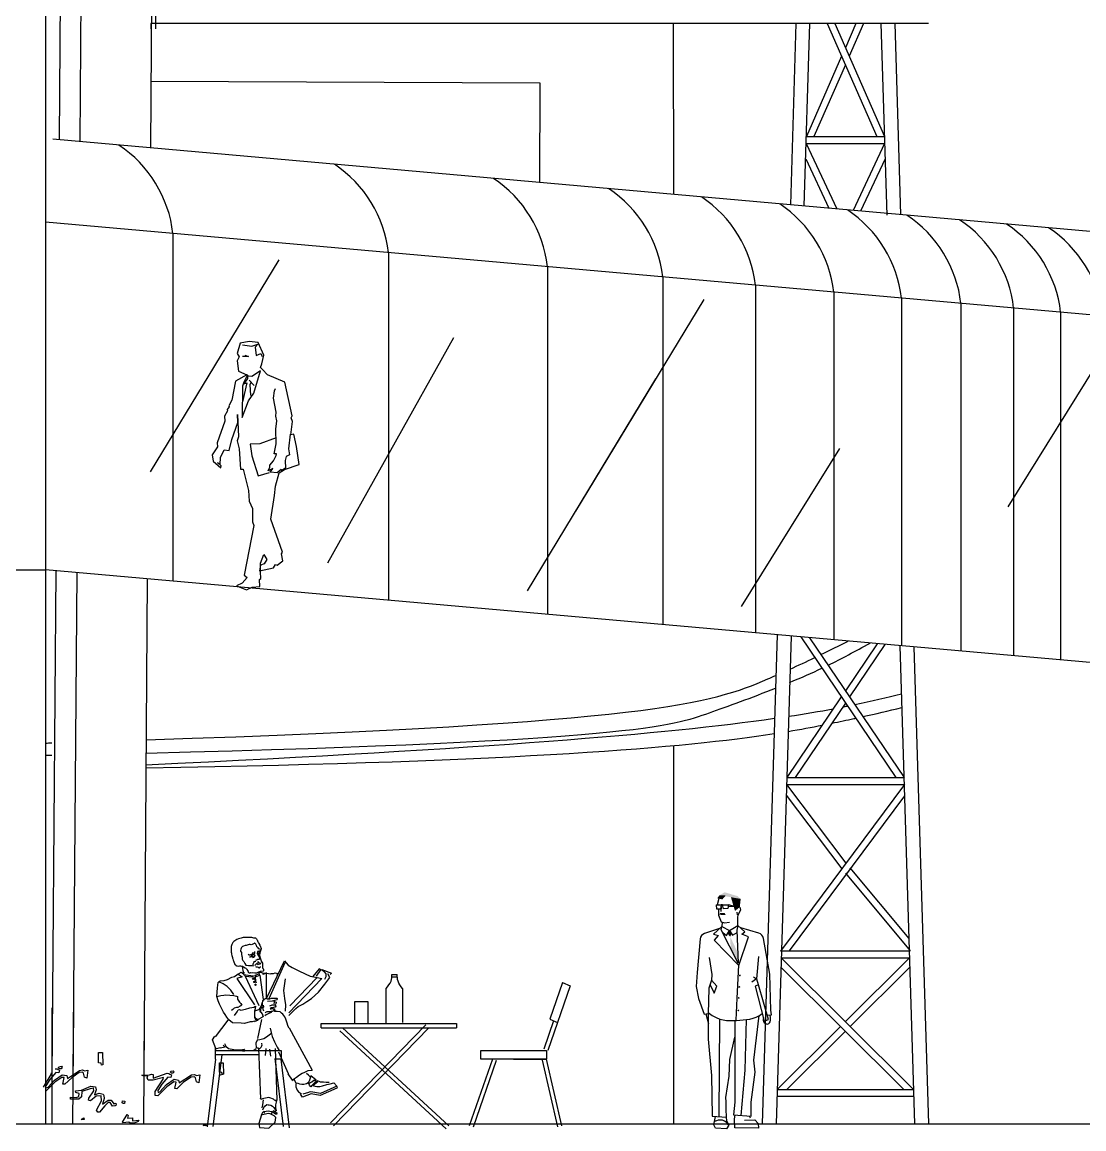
# Model space of a CAD drawing. Extents: x 115 to 1469, y 94 to 338.
# Drawn here: x 150.08 to 157.74, y 244.87 to 252.86 of the extents above; entities that cross this region are included whole.
import ezdxf

# ---------------------------------------------------------------- set-up
doc = ezdxf.new("R2010")
doc.units = 0
doc.layers.get('0').update_dxf_attribs({"linetype": 'CONTINUOUS'})
doc.layers.add('1', color=7, linetype='CONTINUOUS')

# ---------------------------------------------------------------- blocks, each defined once
blk = doc.blocks.new('G2PESSO1')
for points in [[(-0.0923, 1.4911), (-0.0944, 1.4599), (-0.1529, 1.4052), (-0.1202, 1.3942), (-0.1487, 1.3616), (0.0283, 1.1776), (0.0986, 1.3842), (0.0516, 1.4035), (0.0731, 1.4222), (0.0224, 1.4664), (0.0142, 1.4339), (0.0244, 1.1953), (-0.0973, 1.4347), (-0.0944, 1.4599), (-0.0386, 1.4301), (0.0224, 1.4664), (0.022, 1.5254), (0.0237, 1.5444), (0.0428, 1.5808), (0.0376, 1.5999)], [(-0.1149, 1.6622), (-0.127, 1.6172)], [(-0.0993, 1.6051), (-0.101, 1.5669)], [(-0.0475, 1.6069), (-0.0023, 1.6051), (-0.0456, 1.6155)], [(-0.1184, 1.586), (-0.1166, 1.5427), (-0.0993, 1.4925), (-0.0733, 1.4873), (-0.0386, 1.4907)], [(0.0151, 1.5635), (0.0168, 1.5444)], [(-0.0855, 1.417), (-0.0594, 1.3937), (-0.0386, 1.4301), (-0.0161, 1.3972), (0.0166, 1.4164)], [(-0.1862, 1.2357), (-0.1667, 1.1135), (-0.1691, 1.072)], [(0.1699, 1.2426), (0.1565, 1.0822), (0.1685, 1.0402)], [(0.0259, 1.1801), (0.0134, 0.9436)], [(-0.1786, 1.0387), (-0.1489, 0.9793), (-0.1302, 1.0279), (-0.1676, 1.0729), (-0.1867, 1.0135), (-0.1918, 0.8305), (-0.1919, 0.6455), (-0.1682, 0.3845), (-0.1644, 0.0902), (-0.0611, 0.0847), (-0.0623, 0.1418), (-0.0629, 0.1935), (-0.0645, 0.2255), (-0.0406, 0.3791), (-0.037, 0.4989), (0.0002, 0.6611)], [(0.1342, 1.096), (0.1565, 1.0822), (0.1216, 1.0583)], [(0.0135, 0.9433), (0.0077, 0.7838)], [(-0.2096, 0.8287), (-0.1901, 0.7583)], [(-0.1915, 0.8391), (-0.1625, 0.818), (-0.135, 0.8026), (-0.1089, 0.792), (-0.0838, 0.7854), (-0.0595, 0.782), (-0.0357, 0.7809), (-0.012, 0.7813), (0.0117, 0.7824), (0.0358, 0.7836), (0.06, 0.7852), (0.0842, 0.7877), (0.1082, 0.7917), (0.1318, 0.7975), (0.1549, 0.8058), (0.1772, 0.817), (0.1985, 0.8317)], [(0.0002, 0.7819), (0.0002, 0.1909), (-0.0084, 0.0992), (0.1183, 0.091), (0.1182, 0.1929), (0.147, 0.4073), (0.1383, 0.4945), (0.1759, 0.8164)], [(0.2062, 0.8021), (0.2045, 0.792), (0.2045, 0.7834), (0.206, 0.776), (0.2087, 0.7699), (0.2126, 0.765), (0.2172, 0.7611), (0.2226, 0.7583), (0.2284, 0.7565), (0.2344, 0.7556), (0.2404, 0.7562), (0.2459, 0.7588), (0.2507, 0.7639), (0.2544, 0.7723), (0.2567, 0.7844), (0.2572, 0.8007), (0.2555, 0.822)], [(-0.1116, 0.7931), (-0.1152, 0.0876)], [(0.0819, 0.7875), (0.0722, 0.4231), (0.0441, 0.095)], [(-0.0634, 0.0849), (-0.0599, 0.0549), (-0.0436, 0.0255), (-0.0595, -0.0002), (-0.1404, 0.0047), (-0.151, 0.0291), (-0.139, 0.0889)], [(0.0705, 0.0609), (0.1438, 0.0651), (0.1684, 0.0381), (0.1707, 0.004), (0, 0.0063), (-0.0023, 0.0723), (0.0021, 0.0985)], [(0.1133, 0.0754), (0.1068, 0.0917)]]:
    blk.add_lwpolyline(points)
for points in [[(-0.1322, 1.6172), (-0.0941, 1.6172), (-0.0456, 1.6172), (-0.0508, 1.5895), (-0.082, 1.5877), (-0.0889, 1.6155), (-0.0993, 1.6155), (-0.1045, 1.586), (-0.1305, 1.586)], [(0.1477, 1.0288), (0.2125, 0.7776), (0.2434, 0.7887), (0.171, 1.0398)]]:
    blk.add_lwpolyline(points, close=True)
for points in [[(-0.1109, 1.4445), (-0.2185, 1.4092, 0.28381), (-0.25, 1.3698), (-0.2717, 1.1282), (-0.2791, 1.0256), (-0.2629, 0.9395), (-0.2212, 0.8261), (-0.1917, 0.8327)], [(0.2342, 0.8208), (0.2642, 0.821), (0.261, 0.8569), (0.2531, 1.1146), (0.2059, 1.3738, 0.28381), (0.1722, 1.4113), (0.0428, 1.4491)]]:
    blk.add_lwpolyline(points, format="xyb")
at = {"const_width": 0.00625}
for points in [[(0.0338, 1.1061, 1), (0.0401, 1.1061, 1)], [(0.0295, 1.0232, 1), (0.0357, 1.0232, 1)], [(0.0253, 0.9439, 1), (0.0316, 0.9439, 1)], [(0.0222, 0.8545, 1), (0.0284, 0.8545, 1)]]:
    blk.add_lwpolyline(points, format="xyb", close=True, dxfattribs=at)
blk.add_arc((-0.1069, -0.0091), 0.0721, 28.62235, 123.30697)
for points in [[(-0.1271, 1.6637), (-0.0901, 1.6555), (-0.1105, 1.6851), (-0.0643, 1.6832)], [(-0.1105, 1.6851), (0.0195, 1.6789), (-0.0737, 1.7069)], [(-0.0281, 1.671), (0.0422, 1.6591), (-0.1105, 1.6851), (0.0195, 1.6789)], [(0.0011, 1.572), (0.0362, 1.5999), (-0.0281, 1.671), (0.0422, 1.6591)], [(-0.1114, 1.5444), (-0.1062, 1.5566), (-0.0664, 1.5427), (-0.0733, 1.5566)], [(-0.04, 1.4308), (-0.0521, 1.4066), (-0.0226, 1.4067), (-0.0334, 1.3868)], [(-0.0334, 1.3868), (0.0203, 1.2724), (-0.0298, 1.302), (0.0244, 1.1953)]]:
    blk.add_solid(points)
blk = doc.blocks.new('BIFMAN10')
for p, q in [((-0.0618, 1.7616), (-0.0832, 1.6862)), ((0.0039, 1.7733), (-0.0618, 1.7616)), ((0.0676, 1.7647), (0.0039, 1.7733)), ((0.1088, 1.674), (0.0676, 1.7647)), ((-0.0832, 1.6862), (-0.0694, 1.6633)), ((-0.0459, 1.7492), (0.0209, 1.7403)), ((0.0209, 1.7403), (0.0654, 1.7537)), ((0.0654, 1.7537), (0.0454, 1.7315)), ((0.0454, 1.7315), (0.0543, 1.6713)), ((0.0543, 1.6713), (0.0877, 1.687)), ((0.0877, 1.687), (0.0967, 1.6647)), ((-0.0694, 1.6633), (-0.0829, 1.6342)), ((-0.0829, 1.6342), (-0.0736, 1.5589)), ((-0.0027, 1.6647), (-0.0453, 1.6637)), ((-0.0285, 1.6749), (-0.0027, 1.6647)), ((0.0838, 1.586), (0.094, 1.6114)), ((0.094, 1.6114), (0.1088, 1.674)), ((-0.0141, 1.5312), (-0.096, 1.4877)), ((-0.0736, 1.5589), (-0.0141, 1.5312)), ((-0.0119, 1.5267), (-0.0352, 1.4798)), ((-0.0008, 1.5222), (-0.0117, 1.5332)), ((-0.0117, 1.5332), (-0.0089, 1.5063)), ((0.0218, 1.5205), (-0.0008, 1.5222)), ((0.084, 1.5621), (0.0218, 1.5205)), ((0.0356, 1.4001), (0.084, 1.5621)), ((0.0999, 1.571), (0.0838, 1.586)), ((0.134, 1.5334), (0.0999, 1.571)), ((0.2612, 1.4793), (0.134, 1.5334)), ((-0.096, 1.4877), (-0.1231, 1.3489)), ((-0.0458, 1.4508), (-0.0478, 1.2239)), ((-0.0352, 1.4798), (-0.0458, 1.4508)), ((-0.0143, 1.4739), (-0.0453, 1.3369)), ((-0.0089, 1.5063), (-0.0364, 1.4677)), ((-0.0364, 1.4677), (-0.0143, 1.4739)), ((0.3123, 1.2358), (0.2612, 1.4793)), ((-0.002, 1.3453), (0.0356, 1.4001)), ((-0.1409, 1.3011), (-0.1566, 1.2823)), ((-0.1566, 1.2823), (-0.1541, 1.2715)), ((-0.1231, 1.3489), (-0.1447, 1.308)), ((-0.1447, 1.308), (-0.1409, 1.3011)), ((-0.0478, 1.2239), (-0.002, 1.3453)), ((-0.1541, 1.2715), (-0.175, 1.2351)), ((-0.175, 1.2351), (-0.172, 1.1981)), ((-0.0788, 1.1881), (-0.0802, 1.2464)), ((-0.0802, 1.2464), (-0.0733, 1.0855)), ((0.3065, 1.2225), (0.3123, 1.2358)), ((0.3159, 1.1952), (0.3065, 1.2225)), ((-0.172, 1.1981), (-0.2282, 1.0427)), ((-0.1227, 1.0653), (-0.0788, 1.1881)), ((0.3026, 1.0988), (0.3159, 1.1952)), ((-0.2282, 1.0427), (-0.2261, 1.0116)), ((-0.1407, 0.9853), (-0.1227, 1.0653)), ((-0.0733, 1.0855), (-0.0839, 1.0552)), ((-0.0839, 1.0552), (-0.0684, 0.9986)), ((0.3259, 1.104), (0.3026, 1.0988)), ((0.3448, 1.0139), (0.3259, 1.104)), ((-0.2261, 1.0116), (-0.2637, 0.9555)), ((-0.2034, 0.9349), (-0.1776, 0.9912)), ((-0.1776, 0.9912), (-0.1407, 0.9853)), ((-0.0684, 0.9986), (-0.0597, 0.8511)), ((0.3634, 0.8856), (0.3448, 1.0139)), ((-0.2637, 0.9555), (-0.2575, 0.9086)), ((-0.2575, 0.9086), (-0.201, 0.8599)), ((-0.1985, 0.8746), (-0.2249, 0.9005)), ((-0.2249, 0.9005), (-0.2062, 0.8862)), ((-0.2062, 0.8862), (-0.2034, 0.9349)), ((0.2573, 0.8489), (0.3634, 0.8856)), ((-0.201, 0.8599), (-0.1985, 0.8746)), ((-0.0597, 0.8511), (-0.0397, 0.8521)), ((-0.0397, 0.8521), (-0.0025, 0.6965)), ((0.1919, 0.7295), (0.2203, 0.8253)), ((0.2203, 0.8253), (0.2573, 0.8489)), ((0.1849, 0.6605), (0.1919, 0.7295)), ((-0.0025, 0.6965), (0.0034, 0.6195)), ((0.1589, 0.4909), (0.1849, 0.6605)), ((0.0034, 0.6195), (0.0259, 0.5667)), ((0.0259, 0.5667), (0.0279, 0.472)), ((0.2445, 0.2534), (0.1589, 0.4909)), ((0.036, 0.4441), (-0.0343, 0.0853)), ((0.0279, 0.472), (0.036, 0.4441)), ((0.2358, 0.2408), (0.2445, 0.2534)), ((0.2455, 0.1902), (0.2358, 0.2408)), ((0.0837, 0.1102), (0.0854, 0.1718)), ((0.0854, 0.1718), (0.109, 0.2366)), ((0.1105, 0.1684), (0.0858, 0.1583)), ((0.109, 0.2366), (0.131, 0.2005)), ((0.131, 0.2005), (0.1105, 0.1684)), ((0.1789, 0.1405), (0.194, 0.1635)), ((0.194, 0.1635), (0.204, 0.1591)), ((0.204, 0.1591), (0.2455, 0.1902)), ((-0.0343, 0.0853), (-0.0126, 0.0699)), ((0.0858, 0.1583), (0.0779, 0.1172)), ((0.0779, 0.1172), (0.1789, 0.1405)), ((0.0862, 0.0634), (0.0837, 0.1102)), ((-0.048, 0.0275), (-0.0892, 0.0095)), ((-0.0892, 0.0095), (-0.0153, -0.0185)), ((-0.0126, 0.0699), (-0.048, 0.0275)), ((0.0253, -0.0008), (0.0804, 0.0035)), ((0.0776, 0.0543), (0.0862, 0.0634)), ((0.0804, 0.0035), (0.0776, 0.0543)), ((-0.0153, -0.0185), (0.0253, -0.0008))]:
    blk.add_line(p, q)
for points in [[(0.0157, 1.3834), (0.0097, 1.4627), (0.0169, 1.4803), (0.0037, 1.4946), (0.0394, 1.4544)], [(0.2978, 1.1031), (0.2872, 0.9971), (0.2931, 0.9551), (0.2696, 0.9421), (0.262, 0.9147), (0.2647, 0.8593), (0.2395, 0.8407), (0.2341, 0.848), (0.2055, 0.8242), (0.1532, 0.83), (0.1733, 0.8559), (0.1389, 0.8387), (0.1528, 0.866), (0.1511, 0.8804), (0.1791, 0.9118), (0.198, 0.9498), (0.2005, 0.9615), (0.1829, 0.9631), (0.1974, 1.034), (0.1962, 1.1391), (0.203, 1.2006), (0.1957, 1.2334), (0.1968, 1.2632), (0.1778, 1.3644), (0.1846, 1.418), (0.1927, 1.4336)], [(0.1968, 1.0779), (0.0792, 1.0355), (0.0097, 1.0311), (0.0221, 0.948), (0.067, 0.8045), (0.1489, 0.8274)]]:
    blk.add_lwpolyline(points)

msp = doc.modelspace()

# ---------------------------------------------------------------- linework, layer by layer
at = {"color": 3}
for p, q in [((150.5528, 260.1555), (150.492, 251.9969)), ((150.404, 259.9606), (150.3416, 252.0102)), ((151.0499, 258.8517), (151.0006, 251.9517)), ((150.3172, 248.9002), (150.2885, 245.2429)), ((150.4689, 248.8867), (150.4419, 245.2618)), ((150.9784, 248.8414), (150.9528, 245.2594)), ((150.2885, 245.7453), (150.2885, 244.9067)), ((150.4454, 245.7376), (150.4392, 244.9067)), ((150.956, 245.705), (150.9503, 244.9067)), ((150.2286, 245.1732), (150.2847, 245.2629)), ((150.3183, 245.2778), (150.2747, 245.2267)), ((150.2847, 245.2629), (150.2871, 245.2753)), ((150.3096, 245.223), (150.3644, 245.2616)), ((150.3619, 245.2429), (150.3121, 245.2081)), ((150.3145, 245.3052), (150.327, 245.3039)), ((150.3395, 245.2753), (150.3183, 245.2778)), ((150.327, 245.3039), (150.3333, 245.299)), ((150.3333, 245.299), (150.3457, 245.294)), ((150.3457, 245.294), (150.3395, 245.2753)), ((150.3781, 245.2417), (150.3619, 245.2429)), ((150.3644, 245.2616), (150.3968, 245.2566)), ((150.3694, 245.1943), (150.3781, 245.2417)), ((150.4329, 245.2404), (150.3831, 245.1931)), ((150.3968, 245.2566), (150.4017, 245.2355)), ((150.4017, 245.2355), (150.4889, 245.2927)), ((150.4864, 245.2778), (150.4329, 245.2404)), ((150.5113, 245.2803), (150.4864, 245.2778)), ((150.4889, 245.2927), (150.5113, 245.2965)), ((150.5113, 245.2965), (150.5263, 245.2903)), ((150.5188, 245.2728), (150.5113, 245.2803)), ((150.525, 245.2442), (150.5188, 245.2728)), ((150.5425, 245.2367), (150.525, 245.2442)), ((150.5263, 245.2903), (150.5487, 245.294)), ((150.5487, 245.294), (150.5425, 245.2367)), ((150.3121, 245.2081), (150.2461, 245.1433)), ((150.2747, 245.2267), (150.2473, 245.1819)), ((150.2486, 245.167), (150.2623, 245.172)), ((150.2623, 245.172), (150.3096, 245.223)), ((150.3831, 245.1931), (150.3694, 245.1943))]:
    msp.add_line(p, q, dxfattribs=at)
for p, q in [((152.7436, 245.9857), (152.7815, 245.9857)), ((152.7436, 245.9691), (152.7815, 245.9691)), ((152.7011, 245.6282), (152.7011, 245.8851)), ((152.8205, 245.8851), (152.8205, 245.6393)), ((154.0303, 245.9046), (153.868, 245.4381)), ((153.9747, 245.9276), (153.8829, 245.6636)), ((153.9747, 245.9276), (154.0303, 245.9046)), ((152.4771, 245.6319), (152.4771, 245.792)), ((152.4771, 245.792), (152.5704, 245.792)), ((152.5704, 245.792), (152.5704, 245.6356)), ((153.9103, 245.651), (153.8397, 245.4479)), ((153.8829, 245.6636), (153.9377, 245.6384)), ((152.2334, 245.6012), (152.2334, 245.6312)), ((152.2334, 245.6312), (153.2098, 245.6312)), ((152.2334, 245.6012), (153.2098, 245.6012)), ((152.9885, 245.6221), (152.3004, 244.9145)), ((153.01, 245.6012), (152.3219, 244.8936)), ((152.3674, 245.5792), (153.1347, 244.8715)), ((152.3878, 245.6012), (153.1551, 244.8936)), ((153.2098, 245.6312), (153.2098, 245.6012)), ((151.5152, 245.4048), (151.4522, 244.8893)), ((151.4694, 245.3748), (151.4694, 245.4567)), ((151.4694, 245.4381), (151.9249, 245.4381)), ((151.7866, 245.4048), (151.4694, 245.4048)), ((151.9249, 245.4381), (151.9435, 245.4381)), ((151.9435, 245.4381), (151.9435, 245.3748)), ((153.3846, 245.3748), (153.3846, 245.4381)), ((153.3846, 245.4381), (153.8587, 245.4381)), ((153.8587, 245.4381), (153.8587, 245.3748)), ((151.4694, 245.3748), (151.4096, 244.885)), ((151.9607, 244.8893), (151.9009, 245.3791)), ((151.9435, 245.3748), (151.9014, 245.3748)), ((152.0042, 244.8781), (151.9435, 245.3748)), ((153.4681, 245.3748), (153.3008, 244.8936)), ((153.4965, 245.3649), (153.3291, 244.8837)), ((153.8587, 245.3748), (153.3846, 245.3748)), ((153.6216, 245.3748), (153.8587, 245.3748)), ((153.8283, 245.3682), (153.9374, 244.8869)), ((153.8575, 245.3748), (153.9666, 244.8936))]:
    msp.add_line(p, q)
for points in [[(151.7615, 246.2471), (151.7575, 246.2474), (151.7482, 246.249), (151.7338, 246.252), (151.7194, 246.2523), (151.704, 246.2525), (151.6895, 246.2526), (151.6792, 246.2528), (151.6698, 246.2518), (151.656, 246.2479), (151.6359, 246.2438), (151.6235, 246.2371), (151.6109, 246.2295), (151.602, 246.2231), (151.5953, 246.2167), (151.5882, 246.2029), (151.5845, 246.1885), (151.5846, 246.1847), (151.5835, 246.1781), (151.5833, 246.1636), (151.5834, 246.1485), (151.5832, 246.146), (151.5856, 246.1405), (151.5864, 246.1329), (151.588, 246.1221), (151.59, 246.1151), (151.5924, 246.1083), (151.5938, 246.1035), (151.5961, 246.0977), (151.5988, 246.0896), (151.6006, 246.0846), (151.6034, 246.0763), (151.6076, 246.0656), (151.6112, 246.058), (151.6146, 246.0551), (151.6183, 246.0507), (151.62, 246.0499), (151.6229, 246.0489), (151.6259, 246.0489), (151.6384, 246.0465), (151.6467, 246.0487), (151.6536, 246.0488), (151.6646, 246.0447), (151.6724, 246.0409), (151.6837, 246.035), (151.6891, 246.0305), (151.6942, 246.0256), (151.6971, 246.0221), (151.7037, 246.0126), (151.705, 246.0108), (151.7066, 246.0068), (151.7074, 246.003), (151.7087, 246.0009), (151.7133, 245.9981), (151.7173, 245.9981), (151.7229, 245.999), (151.7245, 245.9977), (151.7405, 246.0002), (151.7539, 245.9987), (151.7695, 245.9985), (151.7779, 246.0021), (151.7946, 246.0098), (151.8161, 246.0119), (151.82, 246.0154), (151.8182, 246.0243), (151.8141, 246.0257), (151.813, 246.0314), (151.8126, 246.0423), (151.8127, 246.0493), (151.813, 246.0561), (151.8112, 246.0668), (151.8068, 246.075), (151.8019, 246.0809), (151.7997, 246.0849)], [(151.7621, 246.2468), (151.7654, 246.2441), (151.7683, 246.2391), (151.7713, 246.2353), (151.7743, 246.2296), (151.7771, 246.2224), (151.7799, 246.2161), (151.7837, 246.2084), (151.7908, 246.1964), (151.7954, 246.1857), (151.7991, 246.1767), (151.8011, 246.1698), (151.7984, 246.1665), (151.7907, 246.1675), (151.7826, 246.1718), (151.7773, 246.1782), (151.7736, 246.1827), (151.769, 246.186), (151.7671, 246.1942), (151.7619, 246.2045), (151.7529, 246.2135), (151.7505, 246.2105), (151.7352, 246.2033), (151.7277, 246.2005), (151.7203, 246.2014), (151.7125, 246.2022), (151.6922, 246.1959), (151.6836, 246.1942), (151.6726, 246.19), (151.666, 246.1868), (151.6587, 246.1811), (151.6549, 246.1761), (151.6523, 246.1686), (151.6506, 246.1598), (151.6519, 246.1544), (151.658, 246.1446), (151.659, 246.1304), (151.66, 246.1176), (151.6619, 246.1097), (151.6623, 246.0966), (151.6646, 246.0913), (151.6666, 246.0879), (151.6683, 246.0874), (151.6741, 246.0786), (151.6789, 246.0696), (151.6822, 246.0639), (151.6863, 246.0574), (151.6878, 246.0544), (151.6898, 246.0524), (151.6936, 246.0519), (151.7079, 246.0499), (151.7228, 246.0517), (151.7317, 246.0504), (151.7442, 246.0491), (151.7414, 246.0531), (151.7422, 246.0621), (151.7436, 246.0671), (151.748, 246.0731), (151.7524, 246.0786), (151.7575, 246.082), (151.7621, 246.0825)], [(151.7072, 246.1324), (151.7105, 246.1281), (151.7175, 246.1285), (151.7258, 246.1302), (151.7326, 246.1334), (151.7407, 246.1385), (151.7431, 246.1407), (151.7428, 246.1471)], [(151.7528, 246.1515), (151.7522, 246.1407), (151.7487, 246.132), (151.7412, 246.127), (151.7345, 246.1239), (151.7283, 246.1213), (151.7248, 246.1131), (151.7199, 246.111), (151.7151, 246.1113)], [(151.7262, 246.1159), (151.7305, 246.1164), (151.7382, 246.1159), (151.7437, 246.1169), (151.752, 246.1156)], [(151.749, 246.1307), (151.7528, 246.1272), (151.7552, 246.1223), (151.7504, 246.1161)], [(151.7938, 246.1577), (151.7725, 246.1526), (151.7711, 246.1372), (151.79, 246.1038), (151.7843, 246.0946), (151.7795, 246.0945), (151.7747, 246.0946), (151.7703, 246.0913), (151.7672, 246.0897), (151.7612, 246.0895)], [(151.7769, 246.1467), (151.7941, 246.1534)], [(151.7914, 246.1412), (151.7769, 246.1309), (151.7897, 246.1278)], [(151.7949, 246.1556), (151.7933, 246.1487), (151.7916, 246.1404), (151.7884, 246.125), (151.7936, 246.1048), (151.7997, 246.0849)], [(151.8011, 246.1698), (151.7949, 246.1556)], [(151.6701, 245.9987), (151.6715, 246.0027), (151.6715, 246.0055), (151.6701, 246.0132), (151.669, 246.0176), (151.6686, 246.0258), (151.6667, 246.0327), (151.6647, 246.0376), (151.6609, 246.0429), (151.6583, 246.0461)], [(151.7383, 246.1075), (151.7487, 246.1105)], [(151.7571, 246.0503), (151.7583, 246.059), (151.7719, 246.0673), (151.7774, 246.0711), (151.7804, 246.0716), (151.7889, 246.0705), (151.7935, 246.0686)], [(151.7585, 246.0436), (151.7633, 246.042), (151.7715, 246.0399), (151.7774, 246.0395), (151.7838, 246.0349), (151.7873, 246.0347), (151.7898, 246.0376), (151.7943, 246.0409), (151.7973, 246.042)], [(151.796, 246.0695), (151.7924, 246.0608), (151.7777, 246.0568), (151.7712, 246.0566)], [(151.7755, 246.0808), (151.7804, 246.0709)], [(151.8386, 245.813), (151.9696, 246.0835), (151.9807, 246.0697), (151.9958, 246.0527), (152.0247, 246.0353), (152.0778, 246.0109), (152.1544, 245.973), (152.2041, 245.9641), (152.2367, 245.957), (151.9994, 245.7099)], [(151.8577, 245.8132), (151.9724, 246.0719)], [(151.5328, 245.943), (151.5572, 245.9494), (151.5891, 245.966)], [(151.5891, 245.966), (151.6074, 245.9705), (151.6252, 245.9831), (151.6348, 245.99), (151.6414, 245.993), (151.646, 245.9954), (151.6506, 246), (151.6548, 246.0018), (151.6817, 245.9781), (151.6834, 245.9736), (151.7824, 245.761)], [(151.6334, 245.9884), (151.6618, 245.9678), (151.6234, 245.9579), (151.7523, 245.7664)], [(151.6616, 245.9977), (151.677, 245.9975), (151.6819, 245.9996)], [(151.6722, 245.9863), (151.7413, 245.9764)], [(151.7454, 245.9694), (151.7396, 245.9781), (151.7369, 245.9663), (151.684, 245.9724)], [(151.7465, 245.9674), (151.7629, 245.9258), (151.7563, 245.9797), (151.7629, 245.9712), (151.7903, 245.9811)], [(151.7577, 245.9805), (151.7828, 245.9896), (151.7874, 245.9904)], [(151.7904, 245.9796), (151.7842, 246.0034), (151.7882, 246.0035), (151.7917, 246.0037), (151.7972, 246.0023), (151.8021, 246.0006), (151.8096, 245.998), (151.8225, 245.9964), (151.8347, 245.9951)], [(151.7907, 245.9803), (151.8154, 245.8057)], [(151.8396, 245.9981), (151.8138, 245.9849)], [(151.814, 245.9847), (151.8146, 245.9968)], [(151.8389, 245.822), (151.8396, 245.9985)], [(151.8396, 245.9943), (151.8406, 245.9942), (151.8659, 245.9916), (151.8729, 245.9918), (151.8893, 245.9934), (151.901, 245.9968), (151.9101, 245.9952), (151.9163, 245.9871)], [(152.0001, 245.689), (152.0363, 245.7256), (152.0503, 245.7399), (152.0679, 245.7556), (152.101, 245.7717), (152.129, 245.7904), (152.1644, 245.8135), (152.2143, 245.8572), (152.2594, 245.915), (152.295, 245.9637), (152.2817, 245.9908)], [(152.0064, 245.7604), (152.2041, 245.9637)], [(152.2596, 245.9521), (152.2686, 245.9711), (152.269, 245.9897), (152.2574, 246.0042), (152.237, 246.0167), (152.2184, 246.0266), (152.1722, 245.9702)], [(152.2272, 246.019), (152.1963, 245.9748)], [(152.2369, 246.0228), (152.3069, 245.9953), (152.2985, 245.985)], [(151.4807, 245.8276), (151.4847, 245.8901), (151.4904, 245.9276), (151.495, 245.9327), (151.5033, 245.9398), (151.5328, 245.943)], [(151.6024, 245.8421), (151.5807, 245.8715), (151.5537, 245.8995), (151.5266, 245.9188), (151.495, 245.9327)], [(151.9729, 245.9533), (151.9615, 245.8705), (151.9683, 245.8121), (151.9746, 245.7674), (151.9743, 245.7208)], [(151.752, 245.6482), (151.7344, 245.6438), (151.7213, 245.6434), (151.6787, 245.6326), (151.6555, 245.6347), (151.5923, 245.6371), (151.5668, 245.6593), (151.5516, 245.6782), (151.5414, 245.6962), (151.5285, 245.7137), (151.5134, 245.742), (151.5003, 245.772), (151.4902, 245.7965), (151.4807, 245.8276), (151.5092, 245.8348), (151.5297, 245.8356), (151.5417, 245.8397), (151.5738, 245.8359), (151.6036, 245.833), (151.6231, 245.8283), (151.6295, 245.8262), (151.6303, 245.8076), (151.6427, 245.7849), (151.6536, 245.7771), (151.66, 245.7641), (151.6493, 245.7563), (151.6328, 245.7477), (151.6222, 245.7483), (151.605, 245.7428), (151.5955, 245.7342), (151.5861, 245.7259)], [(151.797, 245.7143), (151.7978, 245.7258), (151.7976, 245.7347), (151.8003, 245.7423), (151.8024, 245.7451), (151.8065, 245.7533), (151.8103, 245.7704), (151.8095, 245.7769), (151.8094, 245.7836), (151.8111, 245.7931), (151.8132, 245.7989), (151.8181, 245.8027), (151.8219, 245.8049), (151.8276, 245.8089), (151.8343, 245.8144), (151.8375, 245.816), (151.841, 245.8122), (151.8413, 245.8094), (151.8491, 245.8089), (151.8618, 245.8109), (151.8758, 245.8144), (151.8872, 245.8151), (151.8968, 245.8149), (151.9057, 245.8151), (151.9128, 245.8152), (151.9162, 245.8114), (151.9158, 245.8066), (151.9122, 245.8039), (151.8963, 245.7989), (151.8788, 245.7939), (151.8462, 245.7898)], [(151.608, 245.6894), (151.6274, 245.7151), (151.6334, 245.7297), (151.6428, 245.7334), (151.6525, 245.7286), (151.6859, 245.7358), (151.718, 245.7447), (151.7482, 245.7505), (151.7601, 245.7583), (151.7566, 245.7382), (151.7531, 245.7204), (151.7515, 245.7032), (151.7525, 245.6883), (151.7525, 245.6781), (151.756, 245.666), (151.7615, 245.6585), (151.7668, 245.6563), (151.7752, 245.6569), (151.7811, 245.6638)], [(151.7541, 245.724), (151.7908, 245.7344)], [(151.8113, 245.7947), (151.8046, 245.7755), (151.8001, 245.7596), (151.797, 245.7556), (151.7855, 245.7348)], [(151.7894, 245.7297), (151.7912, 245.7238), (151.7916, 245.7206), (151.7935, 245.7167), (151.7947, 245.7157), (151.7989, 245.711), (151.8041, 245.705), (151.8053, 245.702), (151.8088, 245.6982), (151.8101, 245.6941), (151.8105, 245.6901), (151.8157, 245.686)], [(151.8143, 245.7653), (151.816, 245.7534), (151.81, 245.7423), (151.8173, 245.7239)], [(151.8624, 245.7596), (151.879, 245.7669), (151.8837, 245.7679), (151.8904, 245.7676), (151.8957, 245.7672), (151.9022, 245.7652), (151.9049, 245.7602), (151.9054, 245.756), (151.902, 245.7509), (151.8966, 245.7493), (151.8898, 245.7478), (151.8814, 245.7459), (151.8688, 245.7444), (151.8663, 245.7409), (151.8661, 245.7385), (151.8733, 245.7382), (151.881, 245.7401), (151.8864, 245.7385), (151.8903, 245.734), (151.8923, 245.7299), (151.892, 245.7239), (151.8879, 245.7223), (151.8806, 245.7197), (151.8733, 245.7183), (151.8648, 245.717), (151.8569, 245.7164), (151.8504, 245.7161), (151.8419, 245.7153), (151.8321, 245.7122), (151.828, 245.7102)], [(151.8882, 245.7402), (151.8965, 245.738), (151.8998, 245.7234), (151.8907, 245.7221)], [(151.8923, 245.7925), (151.8931, 245.7847), (151.8909, 245.7742)], [(151.8953, 245.7919), (151.9087, 245.7857), (151.9084, 245.7792), (151.9057, 245.7738), (151.9006, 245.7682)], [(152.001, 245.6002), (151.9943, 245.6101), (151.9856, 245.6411), (151.9784, 245.6633), (151.9717, 245.6811), (151.9559, 245.6993), (151.9458, 245.7077), (151.9367, 245.7151), (151.9165, 245.7186), (151.8968, 245.7176)], [(151.5599, 245.6559), (151.4677, 245.5351)], [(151.7522, 245.6462), (151.7678, 245.6526)], [(151.7715, 245.6588), (151.7705, 245.6615), (151.7651, 245.6647), (151.7618, 245.6688), (151.7574, 245.6782), (151.7537, 245.6869)], [(151.7685, 245.655), (151.8186, 245.6844)], [(151.7763, 245.5228), (151.8044, 245.6609)], [(151.8755, 245.7118), (151.8606, 245.7077), (151.8503, 245.7026), (151.8352, 245.6946), (151.826, 245.6882)], [(151.7809, 245.5142), (151.8104, 245.5209), (151.8184, 245.5238), (151.8381, 245.5348), (151.8568, 245.5512), (151.8769, 245.5652)], [(151.8645, 245.5993), (151.8717, 245.5665), (151.8796, 245.5381), (151.896, 245.5007), (151.9147, 245.4613), (151.9305, 245.4381)], [(152.0028, 245.6003), (152.1681, 245.2948)], [(151.473, 245.4522), (151.449, 245.5139), (151.4668, 245.5405)], [(151.5252, 245.4766), (151.5403, 245.4613), (151.5047, 245.4538)], [(151.5347, 245.4885), (151.5444, 245.4688), (151.5649, 245.4521), (151.6034, 245.4438), (151.6331, 245.4416), (151.6655, 245.4434), (151.6794, 245.4467), (151.6686, 245.4329), (151.6956, 245.4362), (151.7302, 245.4373), (151.7466, 245.4392), (151.7645, 245.4526)], [(151.7671, 245.4543), (151.7645, 245.4926), (151.7763, 245.5195)], [(151.4696, 245.4492), (151.5056, 245.4591)], [(151.7811, 245.4542), (151.7719, 245.4529)], [(151.7975, 245.0876), (151.7835, 245.4542)], [(151.8339, 245.4527), (151.8282, 245.4014)], [(151.8608, 245.4468), (151.8666, 245.3955)], [(151.9158, 245.0783), (151.9041, 245.4521)], [(151.9256, 245.4271), (151.9939, 245.2712)], [(152.0315, 245.2185), (152.0253, 245.2231), (151.9937, 245.2684)], [(152.0245, 245.2208), (152.0322, 245.2302), (152.0547, 245.245), (152.0758, 245.2613), (152.0965, 245.2731), (152.1094, 245.2795), (152.1402, 245.2919), (152.167, 245.2943)], [(152.2909, 245.2059), (152.269, 245.2067), (152.2504, 245.2083), (152.2415, 245.2088), (152.2272, 245.2091), (152.2178, 245.2132), (152.2056, 245.2175), (152.1968, 245.2132), (152.1881, 245.207), (152.1789, 245.1988), (152.1679, 245.188), (152.1588, 245.1741), (152.1576, 245.1754), (152.148, 245.1862), (152.1439, 245.1988), (152.1646, 245.2115), (152.1806, 245.2218), (152.1975, 245.2239), (152.1809, 245.2369), (152.1728, 245.2414), (152.1592, 245.2541), (152.1528, 245.2377), (152.149, 245.2231), (152.1447, 245.212), (152.1402, 245.2045), (152.1277, 245.1962), (152.1089, 245.1913), (152.0927, 245.191), (152.0779, 245.1943), (152.067, 245.198), (152.0533, 245.2023), (152.0381, 245.2283)], [(152.1528, 245.248), (152.1421, 245.26), (152.1272, 245.2703)], [(152.0495, 245.1983), (152.0493, 245.1745), (152.0595, 245.1517), (152.0687, 245.1379), (152.0913, 245.1242)], [(152.3476, 245.1753), (152.3454, 245.1652), (152.2259, 245.113), (152.1619, 245.1238), (152.0983, 245.0999), (152.0841, 245.1226)], [(152.21, 245.2118), (152.176, 245.1838), (152.1801, 245.1813), (152.189, 245.1802), (152.2008, 245.1783), (152.2242, 245.1781), (152.2418, 245.1832), (152.2728, 245.1921), (152.2976, 245.1972), (152.3254, 245.2034), (152.3468, 245.1807), (152.2289, 245.1258), (152.1585, 245.1382), (152.1458, 245.1366), (152.1414, 245.1333), (152.0996, 245.1219)], [(151.9119, 245.0737), (151.9107, 245.0759), (151.9032, 245.0767), (151.8971, 245.0794), (151.8889, 245.0847), (151.8823, 245.0882), (151.8706, 245.0922), (151.8544, 245.0967), (151.8439, 245.0964), (151.8313, 245.0939), (151.8202, 245.0917), (151.8085, 245.0872), (151.7973, 245.0842), (151.7959, 245.0907)], [(151.8075, 245.0222), (151.8124, 245.0451), (151.8164, 245.0813)], [(151.9011, 245.0794), (151.9085, 245.0737)], [(151.8035, 244.9739), (151.8113, 244.9925), (151.8224, 244.9979), (151.8356, 244.9995), (151.8516, 245.0009), (151.8636, 245.0003), (151.8772, 244.9971), (151.8756, 244.9812)], [(151.8122, 245.0087), (151.8197, 245.0262), (151.8268, 245.0354), (151.84, 245.047), (151.8505, 245.0441), (151.8589, 245.0448), (151.8691, 245.0426), (151.8818, 245.0357), (151.8903, 245.0262), (151.9001, 245.0101), (151.9073, 244.9985)], [(151.8192, 244.9987), (151.8216, 244.986)], [(151.8831, 244.9944), (151.9038, 244.9796), (151.9144, 244.979), (151.9147, 244.983), (151.8899, 245.0006), (151.885, 244.9974)], [(151.9104, 245.0047), (151.905, 245.023), (151.9068, 245.0456), (151.9127, 245.0735)], [(151.8035, 244.9721), (151.7831, 244.9094), (151.7885, 244.8803), (151.8547, 244.8754), (151.902, 244.9187), (151.9047, 244.9537), (151.8928, 244.9664), (151.8648, 244.9795), (151.8542, 244.9817), (151.8416, 244.9812), (151.8005, 244.9712)]]:
    msp.add_lwpolyline(points)
for points in [[(150.6483, 245.3313), (150.6446, 245.3463), (150.6259, 245.3488), (150.6259, 245.4222), (150.6545, 245.4222), (150.657, 245.3338), (150.6483, 245.3313)], [(150.3457, 245.3052), (150.337, 245.3139), (150.3395, 245.3202), (150.3582, 245.3239), (150.3644, 245.3164), (150.3557, 245.3052), (150.3457, 245.3052)], [(151.5206, 245.2634), (151.517, 245.2775), (151.4994, 245.2798), (151.4994, 245.3491), (151.5264, 245.3491), (151.5288, 245.2658), (151.4971, 245.2567)], [(151.0351, 245.1133), (151.0363, 245.1407), (151.0924, 245.2304), (151.0948, 245.2429), (151.0201, 245.2229), (150.9852, 245.2229), (150.9778, 245.2404), (150.9828, 245.2553), (150.9479, 245.2541), (150.9392, 245.2591), (150.9952, 245.2603), (151.0077, 245.2666), (151.0201, 245.2641), (151.0201, 245.2367), (151.1222, 245.2728), (151.1347, 245.2715), (151.1409, 245.2666), (151.1534, 245.2616), (151.1472, 245.2429), (151.126, 245.2454), (151.0824, 245.1943), (151.055, 245.1495), (151.0562, 245.1345), (151.0699, 245.1395), (151.1173, 245.1906), (151.1721, 245.2292), (151.2044, 245.2242), (151.2094, 245.203), (151.2966, 245.2603), (151.319, 245.2641), (151.3339, 245.2578), (151.3564, 245.2616), (151.3502, 245.2043), (151.3327, 245.2118), (151.3265, 245.2404), (151.319, 245.2478), (151.2941, 245.2454), (151.2405, 245.208), (151.1907, 245.1607), (151.1771, 245.1619), (151.1857, 245.2093), (151.1696, 245.2105), (151.1198, 245.1756), (151.0537, 245.1108), (151.0351, 245.1133)], [(151.1534, 245.2728), (151.1447, 245.2814), (151.1472, 245.2877), (151.1658, 245.2914), (151.1721, 245.2839), (151.1633, 245.2728), (151.1534, 245.2728)], [(150.6216, 244.9925), (150.6129, 245.0063), (150.6477, 245.0747), (150.6465, 245.1108), (150.6092, 245.1083), (150.5681, 245.0735), (150.5544, 245.0785), (150.5568, 245.0934), (150.5917, 245.147), (150.5905, 245.1644), (150.5656, 245.1607), (150.507, 245.1407), (150.5045, 245.1034), (150.4846, 245.086), (150.4249, 245.0847), (150.4249, 245.0997), (150.4684, 245.0984), (150.4846, 245.1046), (150.4871, 245.1258), (150.4622, 245.1333), (150.461, 245.147), (150.5033, 245.152), (150.5718, 245.1794), (150.6054, 245.1744), (150.6104, 245.1532), (150.5967, 245.1183), (150.6304, 245.1295), (150.659, 245.1221), (150.6652, 245.1133), (150.6664, 245.0909), (150.6552, 245.0498), (150.6963, 245.0797), (150.7175, 245.0797), (150.7362, 245.0523), (150.7511, 245.0561), (150.7536, 245.0436), (150.7474, 245.0374), (150.7275, 245.0362), (150.7113, 245.0611), (150.6963, 245.0611), (150.6714, 245.0387), (150.6341, 244.9925), (150.6216, 244.9925)], [(150.8047, 245.0548), (150.7972, 245.0598), (150.7985, 245.0735), (150.8171, 245.071), (150.8146, 245.0548), (150.8047, 245.0548)], [(150.5014, 244.9403), (150.52, 244.9515), (150.5225, 244.9391), (150.52, 244.9403), (150.5014, 244.9403)], [(150.8545, 244.9116), (150.8457, 244.9203), (150.8022, 244.9153), (150.7985, 244.9203), (150.8321, 244.9751), (150.8408, 244.9689), (150.8358, 244.9477), (150.8707, 244.9502), (150.8707, 244.929), (150.9168, 244.9352), (150.913, 244.9253), (150.8831, 244.9116), (150.8545, 244.9116)], [(151.382, 244.8947), (151.3996, 244.9053), (151.402, 244.8935), (151.3996, 244.8947), (151.382, 244.8947)]]:
    msp.add_lwpolyline(points, dxfattribs=at)
for centre, radius in [((151.7432, 245.9551), 0.00476), ((151.7509, 245.9321), 0.00482), ((151.7592, 245.9117), 0.00499)]:
    msp.add_circle(centre, radius)
msp.add_arc((151.7757, 245.4782), 0.0305, 287.77127, 23.0909)
at = {"color": 5}
for points in [[(155.8395, 248.2946), (155.9052, 248.3264), (155.9706, 248.3589), (156.0358, 248.3918)], [(155.8912, 248.2181), (155.9885, 248.2659), (156.0871, 248.3193), (156.194, 248.3778)], [(155.6162, 248.1896), (155.6757, 248.2166), (155.735, 248.2444), (155.794, 248.2727)], [(155.6132, 248.0941), (155.6966, 248.1286), (155.7762, 248.1632), (155.8457, 248.1961)], [(156.0831, 247.9337), (156.2052, 247.9588), (156.3152, 247.9846), (156.4203, 248.0112)], [(155.6057, 247.8495), (155.723, 247.8671), (155.8292, 247.885), (155.9272, 247.9032)], [(155.9964, 247.9163), (156.0077, 247.9185), (156.019, 247.9207), (156.0301, 247.9229)], [(156.1415, 247.8472), (156.2324, 247.8672), (156.3269, 247.8891), (156.4233, 247.9127)], [(150.9688, 247.4989), (153.4555, 247.6187), (154.7201, 247.7232), (155.5053, 247.8348)], [(150.9686, 247.4763), (153.7146, 247.525), (154.8571, 247.6251), (155.5019, 247.7244)], [(155.6024, 247.7405), (155.6931, 247.7556), (155.7735, 247.7707), (155.8478, 247.7854)]]:
    msp.add_open_spline(points, degree=3, dxfattribs=at)
for points, knots in [([(150.9701, 247.6788), (154.6204, 247.8015), (155.0657, 247.9489), (155.4954, 248.1357), (155.5148, 248.1442)], [1.360011, 1.360011, 1.360011, 1.360011, 2.706199, 2.769959, 2.769959, 2.769959, 2.769959]), ([(150.9694, 247.5843), (154.4773, 247.6713), (154.7687, 247.7811), (155.1659, 247.9206), (155.3416, 247.9851), (155.512, 248.053)], [1.289912, 1.289912, 1.289912, 1.289912, 2.249108, 2.249108, 2.725219, 2.725219, 2.725219, 2.725219]), ([(155.9176, 247.7996), (155.9731, 247.811), (156.0255, 247.8223), (156.0807, 247.8341), (156.0848, 247.8349), (156.0888, 247.8358)], [3.0246495, 3.0246495, 3.0246495, 3.0246495, 3.196395, 3.196395, 3.209973, 3.209973, 3.209973, 3.209973])]:
    msp.add_open_spline(points, degree=3, knots=knots, dxfattribs=at)
at = {"color": 1}
for points in [[(150.2445, 247.656), (150.2592, 247.6564), (150.2738, 247.6568), (150.2885, 247.6573)], [(150.2445, 247.5676), (150.2592, 247.5679), (150.2739, 247.5682), (150.2885, 247.5685)]]:
    msp.add_open_spline(points, degree=3, dxfattribs=at)
for points in [[(152.7011, 245.8851), (152.7373, 245.9378), (152.7436, 245.9857)], [(152.8205, 245.8851), (152.7878, 245.9368), (152.7815, 245.9857)]]:
    msp.add_spline(points, degree=3)
at = {"layer": '1', "color": 2}
for p, q in [((150.2445, 254.5067), (150.2445, 248.9067)), ((154.7735, 252.8501), (154.7748, 251.6162)), ((154.7748, 247.6378), (154.7748, 244.9067))]:
    msp.add_line(p, q, dxfattribs=at)
at = {"layer": '1', "color": 21}
for p, q in [((156.6155, 252.85), (151.007, 252.8503)), ((159.2519, 251.2182), (150.2976, 252.0142)), ((159.6425, 250.5811), (150.2445, 251.4165)), ((151.1635, 251.3348), (151.1635, 248.825)), ((152.7193, 251.1965), (152.7193, 248.6867)), ((153.8664, 251.0945), (153.8664, 248.5847)), ((154.6977, 251.0207), (154.6977, 248.5108)), ((155.3673, 250.9611), (155.3673, 248.4513)), ((155.9321, 250.9109), (155.9321, 248.4011)), ((156.4205, 250.8675), (156.4205, 248.3576)), ((156.8494, 250.8294), (156.8494, 248.3195)), ((157.2297, 250.7956), (157.2297, 248.2857)), ((157.5689, 250.7654), (157.5689, 248.2556)), ((159.6425, 248.0712), (150.2445, 248.9067))]:
    msp.add_line(p, q, dxfattribs=at)
at = {"layer": '1', "color": 1}
for p, q in [((155.6591, 252.85), (155.6189, 251.5411)), ((155.7187, 251.5323), (155.7591, 252.85)), ((155.8843, 252.85), (156.2423, 252.0333)), ((155.9389, 252.85), (156.2969, 252.0333)), ((156.092, 252.85), (156.0154, 252.6753)), ((156.1466, 252.85), (156.0427, 252.6131)), ((156.2718, 252.85), (156.3142, 251.4674)), ((156.3719, 252.85), (156.4142, 251.4704)), ((155.9882, 252.6131), (155.734, 252.0333)), ((156.0154, 252.5508), (155.7886, 252.0333)), ((155.7325, 252.0333), (156.2984, 252.0333)), ((155.7325, 251.9833), (155.9551, 251.5112)), ((155.7325, 251.9833), (156.2984, 251.9833)), ((156.2984, 251.9833), (156.0709, 251.5009)), ((155.7291, 251.8733), (155.8974, 251.5164)), ((156.3018, 251.8733), (156.124, 251.4962)), ((155.5237, 248.4374), (155.4155, 244.9067)), ((155.6235, 248.4285), (155.5155, 244.9067)), ((155.693, 248.4223), (156.3785, 247.4067)), ((155.7572, 248.4166), (156.4388, 247.4067)), ((156.2445, 248.3733), (156.0155, 248.0339)), ((156.3014, 248.3682), (156.0456, 247.9892)), ((156.4096, 248.3586), (156.5155, 244.9067)), ((156.5099, 248.3497), (156.6155, 244.9067)), ((155.9853, 247.9892), (155.5921, 247.4067)), ((156.0155, 247.9445), (155.6525, 247.4067)), ((155.5921, 247.4067), (156.4388, 247.4067)), ((156.4418, 247.3567), (155.554, 246.1642)), ((155.5906, 247.3567), (156.0199, 246.7899)), ((155.5906, 247.3567), (156.4403, 247.3567)), ((155.5882, 247.2793), (155.9891, 246.7485)), ((156.4429, 247.2743), (155.6108, 246.1567)), ((156.048, 246.7567), (156.4744, 246.245)), ((156.0155, 246.7176), (156.4829, 246.1567)), ((155.554, 246.1642), (155.548, 246.1567)), ((155.548, 246.1567), (156.4829, 246.1567)), ((155.5502, 246.0382), (156.4369, 245.1567)), ((155.5523, 246.1067), (156.5078, 245.1567)), ((155.5523, 246.1067), (156.4787, 246.1067)), ((156.4787, 246.1067), (156.0155, 245.6461)), ((156.4808, 246.0382), (156.0509, 245.6109)), ((155.98, 245.6109), (155.5231, 245.1567)), ((156.0155, 245.5756), (155.5941, 245.1567)), ((155.5231, 245.1567), (156.5078, 245.1567)), ((155.5216, 245.1067), (156.5093, 245.1067))]:
    msp.add_line(p, q, dxfattribs=at)
at = {"layer": '1', "color": 4}
for p, q in [((151.0041, 252.4347), (153.8098, 252.4207)), ((153.8098, 252.4207), (153.8082, 251.7021)), ((151.9267, 251.1436), (150.9999, 249.6147)), ((154.9943, 250.8579), (154.0675, 249.329)), ((153.1867, 250.581), (152.2776, 248.9537)), ((157.8966, 250.5011), (157.1887, 249.3616)), ((154.6466, 250.2844), (153.7199, 248.7555)), ((155.9725, 249.7813), (155.2647, 248.6418))]:
    msp.add_line(p, q, dxfattribs=at)
at = {"layer": '1', "color": 6}
for p, q in [((140.8474, 248.9067), (150.2445, 248.9067)), ((150.2445, 248.9067), (150.2445, 244.9067)), ((116.1531, 244.9067), (204.5289, 244.9067))]:
    msp.add_line(p, q, dxfattribs=at)
at = {"layer": '1', "color": 21}
for centre, radius, start, end in [((149.3488, 252.8503), 1.692, 358.71828, 11.06253), ((149.315, 252.8503), 1.692, 358.71828, 0), ((150.2834, 251.2335), 0.8859, 6.56491, 56.45992), ((151.8393, 251.0952), 0.8859, 6.56491, 56.45992), ((152.9864, 250.9933), 0.8859, 6.56491, 56.45992), ((153.8176, 250.9194), 0.8859, 6.56491, 56.45992), ((154.4872, 250.8598), 0.8859, 6.56491, 56.45992), ((155.052, 250.8096), 0.8859, 6.56491, 56.45992), ((155.5405, 250.7662), 0.8859, 6.56491, 56.45992), ((155.9694, 250.7281), 0.8859, 6.56491, 56.45992), ((156.3497, 250.6943), 0.8859, 6.56491, 56.45992), ((156.6888, 250.6641), 0.8859, 6.56491, 56.45992), ((156.9923, 250.6372), 0.8859, 6.56491, 56.45992)]:
    msp.add_arc(centre, radius, start, end, dxfattribs=at)

# ---------------------------------------------------------------- block references
at = {"color": 3}
msp.add_blockref('BIFMAN10', (151.7106, 248.7816), dxfattribs=at)
at = {"layer": '1'}
msp.add_blockref('G2PESSO1', (155.2178, 244.8724), dxfattribs=at)

doc.saveas('drawing.dxf')
